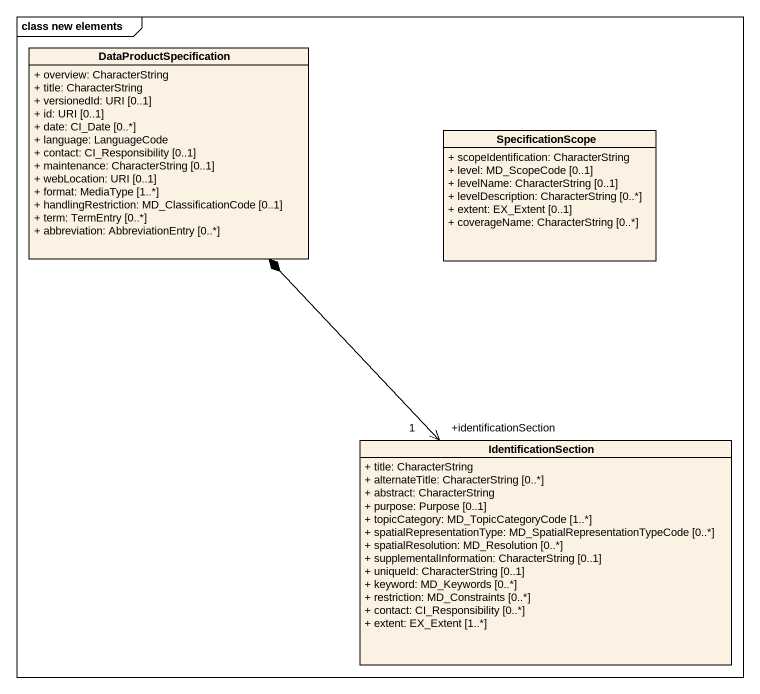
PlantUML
@startuml
mainframe class new elements
hide circle
hide empty members
skinparam classAttributeIconSize 0
class DataProductSpecification {
  + overview: CharacterString
  + title: CharacterString
  + versionedId: URI [0..1]
  + id: URI [0..1]
  + date: CI_Date [0..*]
  + language: LanguageCode
  + contact: CI_Responsibility [0..1]
  + maintenance: CharacterString [0..1]
  + webLocation: URI [0..1]
  + format: MediaType [1..*]
  + handlingRestriction: MD_ClassificationCode [0..1]
  + term: TermEntry [0..*]
  + abbreviation: AbbreviationEntry [0..*]
}
class SpecificationScope {
  + scopeIdentification: CharacterString
  + level: MD_ScopeCode [0..1]
  + levelName: CharacterString [0..1]
  + levelDescription: CharacterString [0..*]
  + extent: EX_Extent [0..1]
  + coverageName: CharacterString [0..*]
}
class IdentificationSection {
  + title: CharacterString
  + alternateTitle: CharacterString [0..*]
  + abstract: CharacterString
  + purpose: Purpose [0..1]
  + topicCategory: MD_TopicCategoryCode [1..*]
  + spatialRepresentationType: MD_SpatialRepresentationTypeCode [0..*]
  + spatialResolution: MD_Resolution [0..*]
  + supplementalInformation: CharacterString [0..1]
  + uniqueId: CharacterString [0..1]
  + keyword: MD_Keywords [0..*]
  + restriction: MD_Constraints [0..*]
  + contact: CI_Responsibility [0..*]
  + extent: EX_Extent [1..*]
}
DataProductSpecification *--> "+identificationSection\n1" IdentificationSection
@enduml
